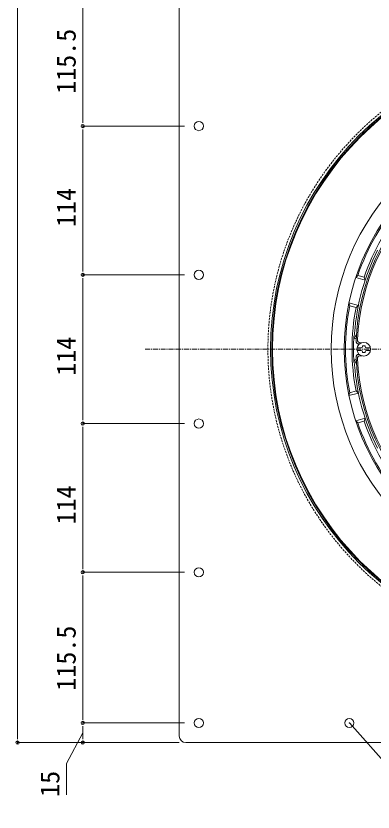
# Model space of a CAD drawing. Units: millimetres, scale not verified. Extents: x -1380 to 1380, y -955 to 955.
# Drawn here: x -877 to -603, y -130 to 481 of the extents above; entities that cross this region are included whole.
import ezdxf
from ezdxf.enums import TextEntityAlignment as Align

# ---------------------------------------------------------------- set-up
doc = ezdxf.new("R2010")
doc.units = ezdxf.units.MM
doc.header["$LTSCALE"] = 3
doc.linetypes.add('USER1', pattern=[2, 1.25, -0.25, 0.25, -0.25])
doc.linetypes.add('USER3', pattern=[0.75, 0.5, -0.25])
for name, color, linetype, lineweight in [('0-0_0', 7, 'Continuous', 15), ('0-2_L-2', 7, 'Continuous', 18), ('0-3_L-1', 7, 'Continuous', 18), ('0-4_L-5', 2, 'USER1', 18), ('0-5_L-3', 7, 'Continuous', 18), ('0-9_SUNPO', 7, 'Continuous', 18), ('0-B_L-1a', 3, 'Continuous', 18), ('0-C_L-1b', 150, 'Continuous', 18)]:
    doc.layers.add(name, color=color, linetype=linetype, lineweight=lineweight)
doc.styles.add('ＭＳ ゴシック', font='')
doc.styles.get('ＭＳ ゴシック').set_extended_font_data('MS Gothic')

msp = doc.modelspace()

# ---------------------------------------------------------------- linework, layer by layer
at = {"layer": '0-0_0'}
for p, q in [((-825.979, 398.629), (-825.979, 401.129)), ((-825.979, 397.379), (-825.979, 394.879)), ((-825.979, 394.879), (-825.979, 397.379)), ((-825.979, 393.629), (-825.979, 391.129)), ((-825.979, 284.629), (-825.979, 287.129)), ((-825.979, 283.379), (-825.979, 280.879)), ((-825.979, 280.879), (-825.979, 283.379)), ((-825.979, 279.629), (-825.979, 277.129)), ((-825.979, 170.629), (-825.979, 173.129)), ((-825.979, 169.379), (-825.979, 166.879)), ((-825.979, 166.879), (-825.979, 169.379)), ((-825.979, 165.629), (-825.979, 163.129)), ((-825.979, 56.629), (-825.979, 59.129)), ((-825.979, 55.379), (-825.979, 52.879)), ((-825.979, 52.879), (-825.979, 55.379)), ((-825.979, 51.629), (-825.979, 49.129)), ((-825.979, -58.871), (-825.979, -56.371)), ((-825.979, -60.121), (-825.979, -62.621)), ((-825.979, -62.621), (-825.979, -60.121)), ((-825.979, -63.871), (-825.979, -66.371)), ((-621.587, -61.231), (-621.338, -61.511)), ((-875.979, -73.871), (-875.979, -71.371)), ((-825.979, -73.871), (-825.979, -71.371)), ((-875.979, -77.621), (-875.979, -75.121)), ((-825.979, -77.621), (-825.979, -75.121))]:
    msp.add_line(p, q, dxfattribs=at)
for centre, radius in [((-825.979, 396.129), 1.25), ((-825.979, 396.129), 1.25), ((-825.979, 282.129), 1.25), ((-825.979, 282.129), 1.25), ((-825.979, 168.129), 1.25), ((-825.979, 168.129), 1.25), ((-825.979, 54.129), 1.25), ((-825.979, 54.129), 1.25), ((-825.979, -61.371), 1.25), ((-825.979, -61.371), 1.25), ((-621.463, -61.371), 0.188), ((-875.979, -76.371), 1.25), ((-825.979, -76.371), 1.25)]:
    msp.add_circle(centre, radius, dxfattribs=at)
at = {"layer": '0-2_L-2'}
for radius in [230.5, 230, 185]:
    msp.add_circle((-450.463, 225.129), radius, dxfattribs=at)
at = {"layer": '0-3_L-1'}
for p, q in [((-751.963, 521.629), (-751.963, -71.371)), ((-746.963, -76.371), (-153.963, -76.371))]:
    msp.add_line(p, q, dxfattribs=at)
at = {"layer": '0-3_L-1', "linetype": 'USER3'}
msp.add_circle((-450.463, 225.129), 233.5, dxfattribs=at)
at = {"layer": '0-3_L-1'}
for centre, radius in [((-450.463, 225.129), 231.5), ((-736.963, 396.129), 3.5), ((-736.963, 282.129), 3.5), ((-736.963, 168.129), 3.5), ((-736.963, 54.129), 3.5), ((-736.963, -61.371), 3.5), ((-621.463, -61.371), 3.5)]:
    msp.add_circle(centre, radius, dxfattribs=at)
msp.add_arc((-746.963, -71.371), 5, 180, 270, dxfattribs=at)
at = {"layer": '0-4_L-5'}
msp.add_line((-778.213, 225.129), (-122.713, 225.129), dxfattribs=at)
at = {"layer": '0-5_L-3'}
for points in [[(-615.616, 226.129), (-612.963, 226.129), (-612.463, 226.129)], [(-611.463, 227.129), (-611.463, 227.629), (-609.463, 227.629), (-609.463, 227.129)], [(-608.463, 226.129), (-607.963, 226.129), (-605.309, 226.129)], [(-612.463, 224.129), (-612.963, 224.129), (-615.616, 224.129)], [(-609.463, 223.129), (-609.463, 222.629), (-611.463, 222.629), (-611.463, 223.129)], [(-605.309, 224.129), (-607.963, 224.129), (-608.463, 224.129)]]:
    msp.add_lwpolyline(points, dxfattribs=at)
msp.add_circle((-610.463, 225.129), 5.25, dxfattribs=at)
for centre, start, end in [((-612.463, 227.129), 270, 0), ((-608.463, 227.129), 180, 270), ((-612.463, 223.129), 0, 90), ((-608.463, 223.129), 90, 180)]:
    msp.add_arc(centre, 1, start, end, dxfattribs=at)
at = {"layer": '0-9_SUNPO'}
for p, q in [((-875.979, -71.371), (-875.979, 521.629)), ((-825.979, 401.129), (-825.979, 506.629)), ((-747.963, 396.129), (-825.979, 396.129)), ((-747.963, 396.129), (-825.979, 396.129)), ((-825.979, 287.129), (-825.979, 391.129)), ((-747.963, 282.129), (-825.979, 282.129)), ((-747.963, 282.129), (-825.979, 282.129)), ((-825.979, 173.129), (-825.979, 277.129)), ((-747.963, 168.129), (-825.979, 168.129)), ((-747.963, 168.129), (-825.979, 168.129)), ((-825.979, 59.129), (-825.979, 163.129)), ((-747.963, 54.129), (-825.979, 54.129)), ((-747.963, 54.129), (-825.979, 54.129)), ((-825.979, -56.371), (-825.979, 49.129)), ((-747.963, -61.371), (-825.979, -61.371)), ((-747.963, -61.371), (-825.979, -61.371)), ((-825.979, -71.371), (-825.979, -66.371)), ((-751.963, -76.371), (-875.979, -76.371)), ((-751.963, -76.371), (-825.979, -76.371))]:
    msp.add_line(p, q, dxfattribs=at)
for points in [[(-621.463, -61.371), (-560.602, -129.68), (-464.47, -129.68)], [(-825.979, -68.871), (-838.479, -92.564), (-838.479, -116.493)]]:
    msp.add_lwpolyline(points, dxfattribs=at)
at = {"layer": '0-B_L-1a'}
for p, q in [((-613.863, 229.129), (-614.353, 229.129)), ((-612.063, 230.129), (-613.312, 230.129)), ((-613.863, 221.129), (-614.353, 221.129)), ((-612.063, 220.129), (-613.312, 220.129))]:
    msp.add_line(p, q, dxfattribs=at)
for centre, radius, start, end in [((-450.463, 225.129), 166, 2.09665, 177.90335), ((-450.463, 225.129), 165, 2.46131, 177.53869), ((-613.312, 232.129), 2, 177.53869, 270), ((-614.353, 231.129), 2, 177.90335, 270), ((-614.353, 219.129), 2, 90, 182.09665), ((-613.312, 218.129), 2, 90, 182.46131), ((-450.463, 225.129), 166, 182.09665, 357.90335), ((-450.463, 225.129), 165, 182.46131, 357.53869)]:
    msp.add_arc(centre, radius, start, end, dxfattribs=at)
at = {"layer": '0-C_L-1b'}
for p, q in [((-615.028, 281.647), (-616.635, 280.007)), ((-610.186, 280.35), (-615.028, 281.647)), ((-616.635, 280.007), (-609.378, 278.063)), ((-610.186, 280.35), (-609.378, 278.063)), ((-621.812, 260.689), (-614.555, 258.744)), ((-621.239, 258.465), (-621.812, 260.689)), ((-621.239, 258.465), (-616.398, 257.168)), ((-616.398, 257.168), (-614.555, 258.744)), ((-621.239, 191.793), (-621.812, 189.569)), ((-621.812, 189.569), (-614.555, 191.513)), ((-616.398, 193.09), (-621.239, 191.793)), ((-616.398, 193.09), (-614.555, 191.513)), ((-616.635, 170.25), (-609.378, 172.195)), ((-610.186, 169.908), (-609.378, 172.195)), ((-615.028, 168.61), (-616.635, 170.25)), ((-615.028, 168.61), (-610.186, 169.908))]:
    msp.add_line(p, q, dxfattribs=at)
msp.add_circle((-450.463, 225.129), 175, dxfattribs=at)
for centre, radius, start, end in [((-450.463, 225.129), 174, 138.95457, 161.04543), ((-450.463, 225.129), 169, 139.07177, 160.92823), ((-450.463, 225.129), 167.5, 153.08006, 175.81665), ((-450.463, 225.129), 174, 168.95457, 191.04543), ((-450.463, 225.129), 169, 169.07177, 190.92823), ((-450.463, 225.129), 167.884, 176.54394, 183.45606), ((-616.045, 235.129), 2, 176.54394, 263.5676), ((-614.524, 237.129), 3, 175.81665, 236.26809), ((-616.045, 215.129), 2, 96.4324, 183.45606), ((-614.524, 213.129), 3, 123.73191, 184.18335), ((-450.463, 225.129), 167.5, 184.18335, 206.91994), ((-450.463, 225.129), 174, 198.95457, 221.04543), ((-450.463, 225.129), 169, 199.07177, 220.92823)]:
    msp.add_arc(centre, radius, start, end, dxfattribs=at)

# ---------------------------------------------------------------- texts
at = {"layer": '0-9_SUNPO', "style": 'ＭＳ ゴシック'}
for s, p in [('115.5', (-826.979, 420.884)), ('114', (-826.979, 318.824)), ('114', (-826.979, 204.824)), ('114', (-826.979, 90.824)), ('115.5', (-826.979, -36.616)), ('15', (-839.479, -118.031))]:
    msp.add_text(s, height=14.66, rotation=90, dxfattribs=at).set_placement(p, align=Align.BOTTOM_LEFT)

doc.saveas('drawing.dxf')
